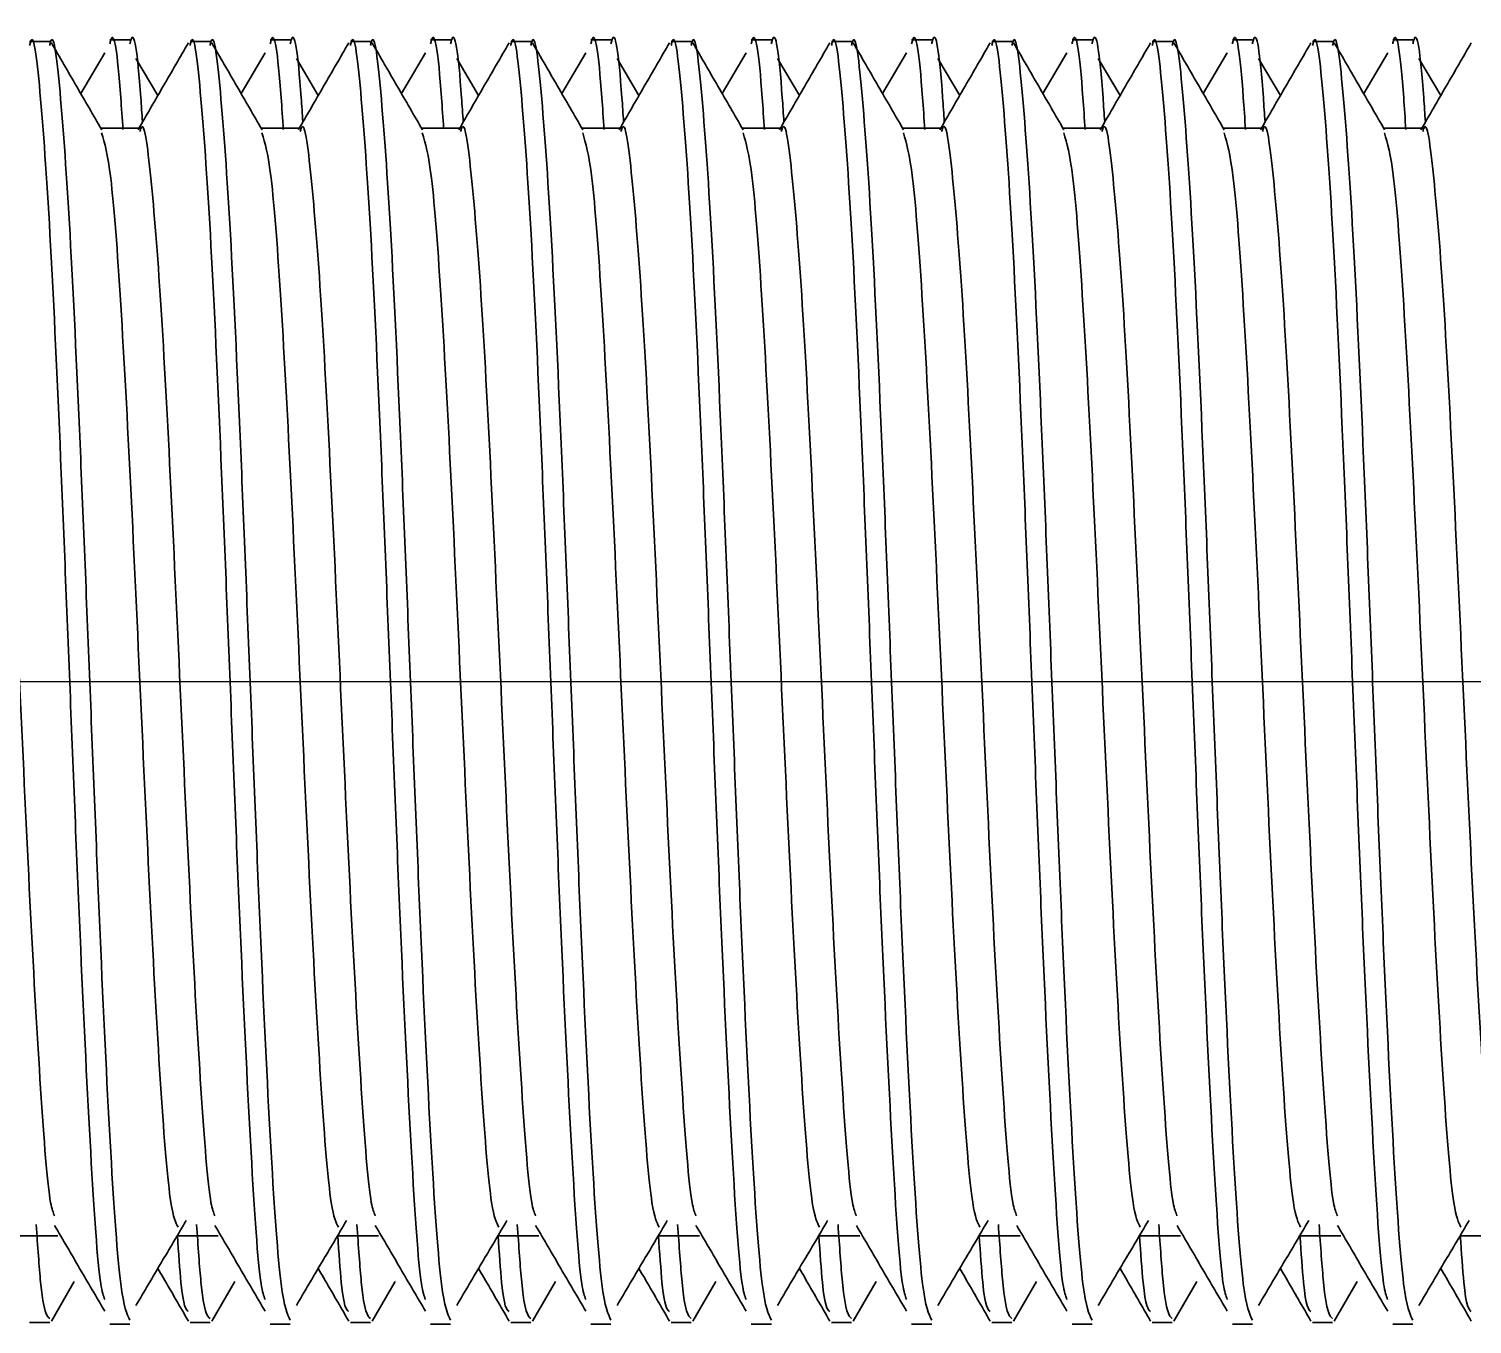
# Model space of a CAD drawing. Header units: millimetres. Extents: x -473 to 6267, y 319 to 3284.
# Drawn here: x 881.562 to 886.062, y 2635.978 to 2640.017 of the extents above; entities that cross this region are included whole.
import ezdxf

# ---------------------------------------------------------------- set-up
doc = ezdxf.new("R2010")
doc.units = ezdxf.units.MM
doc.linetypes.add('CENTERX2', pattern=[20.32, 12.7, -2.54, 2.54, -2.54])
doc.layers.add('3mm', color=7, linetype='Continuous', lineweight=30)
doc.layers.add('中心线层', color=1, linetype='CENTERX2', lineweight=25)

msp = doc.modelspace()

# ---------------------------------------------------------------- linework, layer by layer
at = {"layer": '3mm', "lineweight": 30}
for p, q in [((881.6273, 2639.9781), (881.5648, 2639.9781)), ((881.8773, 2639.9831), (881.8148, 2639.9831)), ((882.1273, 2639.9781), (882.0648, 2639.9781)), ((882.3773, 2639.9831), (882.3148, 2639.9831)), ((882.6273, 2639.9781), (882.5648, 2639.9781)), ((882.8773, 2639.9831), (882.8148, 2639.9831)), ((883.1273, 2639.9781), (883.0648, 2639.9781)), ((883.3773, 2639.9831), (883.3148, 2639.9831)), ((883.6273, 2639.9781), (883.5648, 2639.9781)), ((883.8773, 2639.9831), (883.8148, 2639.9831)), ((884.1273, 2639.9781), (884.0648, 2639.9781)), ((884.3773, 2639.9831), (884.3148, 2639.9831)), ((884.6273, 2639.9781), (884.5648, 2639.9781)), ((884.8773, 2639.9831), (884.8148, 2639.9831)), ((885.1273, 2639.9781), (885.0648, 2639.9781)), ((885.3773, 2639.9831), (885.3148, 2639.9831)), ((885.6273, 2639.9781), (885.5648, 2639.9781)), ((885.8773, 2639.9831), (885.8148, 2639.9831)), ((881.799, 2639.9426), (881.7242, 2639.8151)), ((882.299, 2639.9426), (882.2242, 2639.8151)), ((882.799, 2639.9426), (882.7242, 2639.8151)), ((883.299, 2639.9426), (883.2242, 2639.8151)), ((883.799, 2639.9426), (883.7242, 2639.8151)), ((884.299, 2639.9426), (884.2242, 2639.8151)), ((884.799, 2639.9426), (884.7242, 2639.8151)), ((885.299, 2639.9426), (885.2242, 2639.8151)), ((885.799, 2639.9426), (885.7242, 2639.8151)), ((881.9646, 2639.8092), (881.8963, 2639.9247)), ((882.4646, 2639.8092), (882.3963, 2639.9247)), ((882.9646, 2639.8092), (882.8963, 2639.9247)), ((883.4646, 2639.8092), (883.3963, 2639.9247)), ((883.9646, 2639.8092), (883.8963, 2639.9247)), ((884.4646, 2639.8092), (884.3963, 2639.9247)), ((884.9646, 2639.8092), (884.8963, 2639.9247)), ((885.4646, 2639.8092), (885.3963, 2639.9247)), ((885.9646, 2639.8092), (885.8963, 2639.9247)), ((881.9087, 2639.7074), (881.7866, 2639.7074)), ((882.4087, 2639.7074), (882.2866, 2639.7074)), ((882.9087, 2639.7074), (882.7866, 2639.7074)), ((883.4087, 2639.7074), (883.2866, 2639.7074)), ((883.9087, 2639.7074), (883.7866, 2639.7074)), ((884.4087, 2639.7074), (884.2866, 2639.7074)), ((884.9087, 2639.7074), (884.7866, 2639.7074)), ((885.4087, 2639.7074), (885.2866, 2639.7074)), ((885.9087, 2639.7074), (885.7866, 2639.7074)), ((881.5278, 2636.2537), (881.6528, 2636.2537)), ((882.0278, 2636.2537), (882.1528, 2636.2537)), ((882.5278, 2636.2537), (882.6528, 2636.2537)), ((883.0278, 2636.2537), (883.1528, 2636.2537)), ((883.5278, 2636.2537), (883.6528, 2636.2537)), ((884.0278, 2636.2537), (884.1528, 2636.2537)), ((884.5278, 2636.2537), (884.6528, 2636.2537)), ((885.0278, 2636.2537), (885.1528, 2636.2537)), ((885.5278, 2636.2537), (885.6528, 2636.2537)), ((886.0278, 2636.2537), (886.1528, 2636.2537)), ((881.6324, 2635.9873), (881.704, 2636.1111)), ((882.1324, 2635.9873), (882.204, 2636.1111)), ((882.6324, 2635.9873), (882.704, 2636.1111)), ((883.1324, 2635.9873), (883.204, 2636.1111)), ((883.6324, 2635.9873), (883.704, 2636.1111)), ((884.1324, 2635.9873), (884.204, 2636.1111)), ((884.6324, 2635.9873), (884.704, 2636.1111)), ((885.1324, 2635.9873), (885.204, 2636.1111)), ((885.6324, 2635.9873), (885.704, 2636.1111)), ((881.5648, 2635.9831), (881.6273, 2635.9831)), ((881.8148, 2635.9781), (881.8773, 2635.9781)), ((882.0648, 2635.9831), (882.1273, 2635.9831)), ((882.3148, 2635.9781), (882.3773, 2635.9781)), ((882.5648, 2635.9831), (882.6273, 2635.9831)), ((882.8148, 2635.9781), (882.8773, 2635.9781)), ((883.0648, 2635.9831), (883.1273, 2635.9831)), ((883.3148, 2635.9781), (883.3773, 2635.9781)), ((883.5648, 2635.9831), (883.6273, 2635.9831)), ((883.8148, 2635.9781), (883.8773, 2635.9781)), ((884.0648, 2635.9831), (884.1273, 2635.9831)), ((884.3148, 2635.9781), (884.3773, 2635.9781)), ((884.5648, 2635.9831), (884.6273, 2635.9831)), ((884.8148, 2635.9781), (884.8773, 2635.9781)), ((885.0648, 2635.9831), (885.1273, 2635.9831)), ((885.3148, 2635.9781), (885.3773, 2635.9781)), ((885.5648, 2635.9831), (885.6273, 2635.9831)), ((885.8148, 2635.9781), (885.8773, 2635.9781))]:
    msp.add_line(p, q, dxfattribs=at)
for points, knots in [([(881.8557, 2639.7031), (881.8534, 2639.7373), (881.8407, 2639.9286), (881.8271, 2640.0235), (881.8158, 2639.9746), (881.8148, 2639.9706)], [0, 0, 0, 0, 0.166336, 0.931182, 1, 1, 1, 1]), ([(881.9166, 2639.7263), (881.9149, 2639.7523), (881.9027, 2639.9346), (881.8896, 2640.0234), (881.8783, 2639.9746), (881.8773, 2639.9706)], [0, 0, 0, 0, 0.13261, 0.928398, 1, 1, 1, 1]), ([(882.3557, 2639.7031), (882.3534, 2639.7373), (882.3407, 2639.9286), (882.3271, 2640.0235), (882.3158, 2639.9746), (882.3148, 2639.9706)], [0, 0, 0, 0, 0.166336, 0.931182, 1, 1, 1, 1]), ([(882.4166, 2639.7263), (882.4149, 2639.7523), (882.4027, 2639.9346), (882.3896, 2640.0234), (882.3783, 2639.9746), (882.3773, 2639.9706)], [0, 0, 0, 0, 0.13261, 0.928398, 1, 1, 1, 1]), ([(882.8555, 2639.7062), (882.8533, 2639.7393), (882.8407, 2639.9294), (882.8271, 2640.0235), (882.8158, 2639.9746), (882.8148, 2639.9706)], [0, 0, 0, 0, 0.161954, 0.930821, 1, 1, 1, 1]), ([(882.9166, 2639.7263), (882.9149, 2639.7523), (882.9027, 2639.9346), (882.8896, 2640.0234), (882.8783, 2639.9746), (882.8773, 2639.9706)], [0, 0, 0, 0, 0.13261, 0.928398, 1, 1, 1, 1]), ([(883.3557, 2639.7031), (883.3534, 2639.7373), (883.3407, 2639.9286), (883.3271, 2640.0235), (883.3158, 2639.9746), (883.3148, 2639.9706)], [0, 0, 0, 0, 0.166336, 0.931182, 1, 1, 1, 1]), ([(883.4166, 2639.7263), (883.4149, 2639.7523), (883.4027, 2639.9346), (883.3896, 2640.0234), (883.3783, 2639.9746), (883.3773, 2639.9706)], [0, 0, 0, 0, 0.13261, 0.928398, 1, 1, 1, 1]), ([(883.8557, 2639.7031), (883.8534, 2639.7373), (883.8407, 2639.9286), (883.8271, 2640.0235), (883.8158, 2639.9746), (883.8148, 2639.9706)], [0, 0, 0, 0, 0.166336, 0.931182, 1, 1, 1, 1]), ([(883.9166, 2639.7263), (883.9149, 2639.7523), (883.9027, 2639.9346), (883.8896, 2640.0234), (883.8783, 2639.9746), (883.8773, 2639.9706)], [0, 0, 0, 0, 0.13261, 0.928398, 1, 1, 1, 1]), ([(884.3557, 2639.7031), (884.3534, 2639.7373), (884.3407, 2639.9286), (884.3271, 2640.0235), (884.3158, 2639.9746), (884.3148, 2639.9706)], [0, 0, 0, 0, 0.166336, 0.931182, 1, 1, 1, 1]), ([(884.4166, 2639.7263), (884.4149, 2639.7523), (884.4027, 2639.9346), (884.3896, 2640.0234), (884.3783, 2639.9746), (884.3773, 2639.9706)], [0, 0, 0, 0, 0.13261, 0.928398, 1, 1, 1, 1]), ([(884.8557, 2639.7031), (884.8534, 2639.7373), (884.8407, 2639.9286), (884.8271, 2640.0235), (884.8158, 2639.9746), (884.8148, 2639.9706)], [0, 0, 0, 0, 0.166336, 0.931182, 1, 1, 1, 1]), ([(884.9166, 2639.7263), (884.9149, 2639.7523), (884.9027, 2639.9346), (884.8896, 2640.0234), (884.8783, 2639.9746), (884.8773, 2639.9706)], [0, 0, 0, 0, 0.13261, 0.928398, 1, 1, 1, 1]), ([(885.3557, 2639.7031), (885.3534, 2639.7373), (885.3407, 2639.9286), (885.3271, 2640.0235), (885.3158, 2639.9746), (885.3148, 2639.9706)], [0, 0, 0, 0, 0.166336, 0.931182, 1, 1, 1, 1]), ([(885.4166, 2639.7263), (885.4149, 2639.7523), (885.4027, 2639.9346), (885.3896, 2640.0234), (885.3783, 2639.9746), (885.3773, 2639.9706)], [0, 0, 0, 0, 0.13261, 0.928398, 1, 1, 1, 1]), ([(885.8557, 2639.7031), (885.8534, 2639.7373), (885.8407, 2639.9286), (885.8271, 2640.0235), (885.8158, 2639.9746), (885.8148, 2639.9706)], [0, 0, 0, 0, 0.166336, 0.931182, 1, 1, 1, 1]), ([(885.9166, 2639.7263), (885.9149, 2639.7523), (885.9027, 2639.9346), (885.8896, 2640.0234), (885.8783, 2639.9746), (885.8773, 2639.9706)], [0, 0, 0, 0, 0.13261, 0.928398, 1, 1, 1, 1]), ([(881.7987, 2636.0549), (881.7946, 2636.0665), (881.7801, 2636.1075), (881.7551, 2636.4881), (881.7239, 2637.1224), (881.6926, 2637.9061), (881.6614, 2638.6936), (881.6301, 2639.3819), (881.5989, 2639.8246), (881.5771, 2640.0192), (881.5658, 2639.9697), (881.5648, 2639.9656)], [0, 0, 0, 0, 0.052725, 0.186333, 0.31994, 0.453548, 0.587156, 0.720763, 0.854371, 0.987979, 1, 1, 1, 1]), ([(881.8773, 2635.9906), (881.8678, 2636.0103), (881.8479, 2636.0516), (881.8176, 2636.4808), (881.7864, 2637.1243), (881.7551, 2637.9056), (881.7239, 2638.6937), (881.6926, 2639.3818), (881.6614, 2639.8246), (881.6396, 2640.0192), (881.6283, 2639.9697), (881.6273, 2639.9656)], [0, 0, 0, 0, 0.113753, 0.238753, 0.363753, 0.488753, 0.613753, 0.738753, 0.863753, 0.988753, 1, 1, 1, 1]), ([(881.7894, 2639.7025), (881.7632, 2639.7477), (881.7109, 2639.8382), (881.6585, 2639.9286), (881.6324, 2639.9738)], [0, 0, 0, 0, 0.4999345, 1, 1, 1, 1]), ([(882.0598, 2639.9738), (882.0337, 2639.9285), (881.9813, 2639.8381), (881.9289, 2639.7476), (881.9028, 2639.7024)], [0, 0, 0, 0, 0.500068, 1, 1, 1, 1]), ([(882.2987, 2636.0549), (882.2946, 2636.0665), (882.2801, 2636.1075), (882.2551, 2636.4881), (882.2239, 2637.1224), (882.1926, 2637.9061), (882.1614, 2638.6936), (882.1301, 2639.3819), (882.0989, 2639.8246), (882.0771, 2640.0192), (882.0658, 2639.9697), (882.0648, 2639.9656)], [0, 0, 0, 0, 0.052725, 0.186333, 0.31994, 0.453548, 0.587156, 0.720763, 0.854371, 0.987979, 1, 1, 1, 1]), ([(882.3773, 2635.9906), (882.3678, 2636.0103), (882.3479, 2636.0516), (882.3176, 2636.4808), (882.2864, 2637.1243), (882.2551, 2637.9056), (882.2239, 2638.6937), (882.1926, 2639.3818), (882.1614, 2639.8246), (882.1396, 2640.0192), (882.1283, 2639.9697), (882.1273, 2639.9656)], [0, 0, 0, 0, 0.113753, 0.238753, 0.363753, 0.488753, 0.613753, 0.738753, 0.863753, 0.988753, 1, 1, 1, 1]), ([(882.2894, 2639.7025), (882.2632, 2639.7477), (882.2109, 2639.8382), (882.1585, 2639.9286), (882.1324, 2639.9738)], [0, 0, 0, 0, 0.499935, 1, 1, 1, 1]), ([(882.5598, 2639.9738), (882.5337, 2639.9285), (882.4813, 2639.8381), (882.4289, 2639.7476), (882.4028, 2639.7024)], [0, 0, 0, 0, 0.500068, 1, 1, 1, 1]), ([(882.7987, 2636.0549), (882.7946, 2636.0665), (882.7801, 2636.1075), (882.7551, 2636.4881), (882.7239, 2637.1224), (882.6926, 2637.9061), (882.6614, 2638.6936), (882.6301, 2639.3819), (882.5989, 2639.8246), (882.5771, 2640.0192), (882.5658, 2639.9697), (882.5648, 2639.9656)], [0, 0, 0, 0, 0.052725, 0.186333, 0.31994, 0.453548, 0.587156, 0.720763, 0.854371, 0.987979, 1, 1, 1, 1]), ([(882.8773, 2635.9906), (882.8678, 2636.0103), (882.8479, 2636.0516), (882.8176, 2636.4808), (882.7864, 2637.1243), (882.7551, 2637.9056), (882.7239, 2638.6937), (882.6926, 2639.3818), (882.6614, 2639.8246), (882.6396, 2640.0192), (882.6283, 2639.9697), (882.6273, 2639.9656)], [0, 0, 0, 0, 0.113753, 0.238753, 0.363753, 0.488753, 0.613753, 0.738753, 0.863753, 0.988753, 1, 1, 1, 1]), ([(882.7894, 2639.7025), (882.7632, 2639.7477), (882.7109, 2639.8382), (882.6585, 2639.9286), (882.6324, 2639.9738)], [0, 0, 0, 0, 0.499935, 1, 1, 1, 1]), ([(883.0598, 2639.9738), (883.0337, 2639.9285), (882.9813, 2639.8381), (882.9289, 2639.7476), (882.9028, 2639.7024)], [0, 0, 0, 0, 0.500068, 1, 1, 1, 1]), ([(883.2987, 2636.0549), (883.2946, 2636.0665), (883.2801, 2636.1075), (883.2551, 2636.4881), (883.2239, 2637.1224), (883.1926, 2637.9061), (883.1614, 2638.6936), (883.1301, 2639.3819), (883.0989, 2639.8246), (883.0771, 2640.0192), (883.0658, 2639.9697), (883.0648, 2639.9656)], [0, 0, 0, 0, 0.052725, 0.186333, 0.31994, 0.453548, 0.587156, 0.720763, 0.854371, 0.987979, 1, 1, 1, 1]), ([(883.3773, 2635.9906), (883.3678, 2636.0103), (883.3479, 2636.0516), (883.3176, 2636.4808), (883.2864, 2637.1243), (883.2551, 2637.9056), (883.2239, 2638.6937), (883.1926, 2639.3818), (883.1614, 2639.8246), (883.1396, 2640.0192), (883.1283, 2639.9697), (883.1273, 2639.9656)], [0, 0, 0, 0, 0.113753, 0.238753, 0.363753, 0.488753, 0.613753, 0.738753, 0.863753, 0.988753, 1, 1, 1, 1]), ([(883.2894, 2639.7025), (883.2632, 2639.7477), (883.2109, 2639.8382), (883.1585, 2639.9286), (883.1324, 2639.9738)], [0, 0, 0, 0, 0.499935, 1, 1, 1, 1]), ([(883.5598, 2639.9738), (883.5337, 2639.9285), (883.4813, 2639.8381), (883.4289, 2639.7476), (883.4028, 2639.7024)], [0, 0, 0, 0, 0.500068, 1, 1, 1, 1]), ([(883.7987, 2636.0549), (883.7946, 2636.0665), (883.7801, 2636.1075), (883.7551, 2636.4881), (883.7239, 2637.1224), (883.6926, 2637.9061), (883.6614, 2638.6936), (883.6301, 2639.3819), (883.5989, 2639.8246), (883.5771, 2640.0192), (883.5658, 2639.9697), (883.5648, 2639.9656)], [0, 0, 0, 0, 0.052725, 0.186333, 0.31994, 0.453548, 0.587156, 0.720763, 0.854371, 0.987979, 1, 1, 1, 1]), ([(883.8773, 2635.9906), (883.8678, 2636.0103), (883.8479, 2636.0516), (883.8176, 2636.4808), (883.7864, 2637.1243), (883.7551, 2637.9056), (883.7239, 2638.6937), (883.6926, 2639.3818), (883.6614, 2639.8246), (883.6396, 2640.0192), (883.6283, 2639.9697), (883.6273, 2639.9656)], [0, 0, 0, 0, 0.113753, 0.238753, 0.363753, 0.488753, 0.613753, 0.738753, 0.863753, 0.988753, 1, 1, 1, 1]), ([(883.7894, 2639.7025), (883.7632, 2639.7477), (883.7109, 2639.8382), (883.6585, 2639.9286), (883.6324, 2639.9738)], [0, 0, 0, 0, 0.4999345, 1, 1, 1, 1]), ([(884.0598, 2639.9738), (884.0337, 2639.9285), (883.9813, 2639.8381), (883.9289, 2639.7476), (883.9028, 2639.7024)], [0, 0, 0, 0, 0.500068, 1, 1, 1, 1]), ([(884.2987, 2636.0549), (884.2946, 2636.0665), (884.2801, 2636.1075), (884.2551, 2636.4881), (884.2239, 2637.1224), (884.1926, 2637.9061), (884.1614, 2638.6936), (884.1301, 2639.3819), (884.0989, 2639.8246), (884.0771, 2640.0192), (884.0658, 2639.9697), (884.0648, 2639.9656)], [0, 0, 0, 0, 0.052725, 0.186333, 0.31994, 0.453548, 0.587156, 0.720763, 0.854371, 0.987979, 1, 1, 1, 1]), ([(884.3773, 2635.9906), (884.3678, 2636.0103), (884.3479, 2636.0516), (884.3176, 2636.4808), (884.2864, 2637.1243), (884.2551, 2637.9056), (884.2239, 2638.6937), (884.1926, 2639.3818), (884.1614, 2639.8246), (884.1396, 2640.0192), (884.1283, 2639.9697), (884.1273, 2639.9656)], [0, 0, 0, 0, 0.113753, 0.238753, 0.363753, 0.488753, 0.613753, 0.738753, 0.863753, 0.988753, 1, 1, 1, 1]), ([(884.2894, 2639.7025), (884.2632, 2639.7477), (884.2109, 2639.8382), (884.1585, 2639.9286), (884.1324, 2639.9738)], [0, 0, 0, 0, 0.4999345, 1, 1, 1, 1]), ([(884.5598, 2639.9738), (884.5337, 2639.9285), (884.4813, 2639.8381), (884.4289, 2639.7476), (884.4028, 2639.7024)], [0, 0, 0, 0, 0.500068, 1, 1, 1, 1]), ([(884.7987, 2636.0549), (884.7946, 2636.0665), (884.7801, 2636.1075), (884.7551, 2636.4881), (884.7239, 2637.1224), (884.6926, 2637.9061), (884.6614, 2638.6936), (884.6301, 2639.3819), (884.5989, 2639.8246), (884.5771, 2640.0192), (884.5658, 2639.9697), (884.5648, 2639.9656)], [0, 0, 0, 0, 0.052725, 0.186333, 0.31994, 0.453548, 0.587156, 0.720763, 0.854371, 0.987979, 1, 1, 1, 1]), ([(884.8773, 2635.9906), (884.8678, 2636.0103), (884.8479, 2636.0516), (884.8176, 2636.4808), (884.7864, 2637.1243), (884.7551, 2637.9056), (884.7239, 2638.6937), (884.6926, 2639.3818), (884.6614, 2639.8246), (884.6396, 2640.0192), (884.6283, 2639.9697), (884.6273, 2639.9656)], [0, 0, 0, 0, 0.113753, 0.238753, 0.363753, 0.488753, 0.613753, 0.738753, 0.863753, 0.988753, 1, 1, 1, 1]), ([(884.7894, 2639.7025), (884.7632, 2639.7477), (884.7109, 2639.8382), (884.6585, 2639.9286), (884.6324, 2639.9738)], [0, 0, 0, 0, 0.499935, 1, 1, 1, 1]), ([(885.0598, 2639.9738), (885.0337, 2639.9285), (884.9813, 2639.8381), (884.9289, 2639.7476), (884.9028, 2639.7024)], [0, 0, 0, 0, 0.500068, 1, 1, 1, 1]), ([(885.2987, 2636.0549), (885.2946, 2636.0665), (885.2801, 2636.1075), (885.2551, 2636.4881), (885.2239, 2637.1224), (885.1926, 2637.9061), (885.1614, 2638.6936), (885.1301, 2639.3819), (885.0989, 2639.8246), (885.0771, 2640.0192), (885.0658, 2639.9697), (885.0648, 2639.9656)], [0, 0, 0, 0, 0.052725, 0.186333, 0.31994, 0.453548, 0.587156, 0.720763, 0.854371, 0.987979, 1, 1, 1, 1]), ([(885.3773, 2635.9906), (885.3678, 2636.0103), (885.3479, 2636.0516), (885.3176, 2636.4808), (885.2864, 2637.1243), (885.2551, 2637.9056), (885.2239, 2638.6937), (885.1926, 2639.3818), (885.1614, 2639.8246), (885.1396, 2640.0192), (885.1283, 2639.9697), (885.1273, 2639.9656)], [0, 0, 0, 0, 0.113753, 0.238753, 0.363753, 0.488753, 0.613753, 0.738753, 0.863753, 0.988753, 1, 1, 1, 1]), ([(885.2894, 2639.7025), (885.2632, 2639.7477), (885.2109, 2639.8382), (885.1585, 2639.9286), (885.1324, 2639.9738)], [0, 0, 0, 0, 0.499935, 1, 1, 1, 1]), ([(885.5598, 2639.9738), (885.5337, 2639.9285), (885.4813, 2639.8381), (885.4289, 2639.7476), (885.4028, 2639.7024)], [0, 0, 0, 0, 0.500068, 1, 1, 1, 1]), ([(885.7987, 2636.0549), (885.7946, 2636.0665), (885.7801, 2636.1075), (885.7551, 2636.4881), (885.7239, 2637.1224), (885.6926, 2637.9061), (885.6614, 2638.6936), (885.6301, 2639.3819), (885.5989, 2639.8246), (885.5771, 2640.0192), (885.5658, 2639.9697), (885.5648, 2639.9656)], [0, 0, 0, 0, 0.052725, 0.186333, 0.31994, 0.453548, 0.587156, 0.720763, 0.854371, 0.987979, 1, 1, 1, 1]), ([(885.8773, 2635.9906), (885.8678, 2636.0103), (885.8479, 2636.0516), (885.8176, 2636.4808), (885.7864, 2637.1243), (885.7551, 2637.9056), (885.7239, 2638.6937), (885.6926, 2639.3818), (885.6614, 2639.8246), (885.6396, 2640.0192), (885.6283, 2639.9697), (885.6273, 2639.9656)], [0, 0, 0, 0, 0.113753, 0.238753, 0.363753, 0.488753, 0.613753, 0.738753, 0.863753, 0.988753, 1, 1, 1, 1]), ([(885.7894, 2639.7025), (885.7632, 2639.7477), (885.7109, 2639.8382), (885.6585, 2639.9286), (885.6324, 2639.9738)], [0, 0, 0, 0, 0.499935, 1, 1, 1, 1]), ([(886.0598, 2639.9738), (886.0337, 2639.9285), (885.9813, 2639.8381), (885.9289, 2639.7476), (885.9028, 2639.7024)], [0, 0, 0, 0, 0.500068, 1, 1, 1, 1]), ([(881.6421, 2636.3163), (881.6381, 2636.3262), (881.6237, 2636.3616), (881.5989, 2636.6899), (881.5676, 2637.2381), (881.5364, 2637.9159), (881.5051, 2638.5968), (881.4739, 2639.1919), (881.4426, 2639.5747), (881.4209, 2639.743), (881.4095, 2639.7002), (881.4086, 2639.6967)], [0, 0, 0, 0, 0.051345, 0.185166, 0.318988, 0.452809, 0.586631, 0.720452, 0.854274, 0.988095, 1, 1, 1, 1]), ([(882.1421, 2636.3163), (882.1381, 2636.3262), (882.1237, 2636.3616), (882.0989, 2636.6899), (882.0676, 2637.2381), (882.0364, 2637.9159), (882.0051, 2638.5968), (881.9739, 2639.1919), (881.9426, 2639.5747), (881.9209, 2639.743), (881.9095, 2639.7002), (881.9086, 2639.6967)], [0, 0, 0, 0, 0.051345, 0.185166, 0.318988, 0.452809, 0.586631, 0.720452, 0.854274, 0.988095, 1, 1, 1, 1]), ([(882.6421, 2636.3163), (882.6381, 2636.3262), (882.6237, 2636.3616), (882.5989, 2636.6899), (882.5676, 2637.2381), (882.5364, 2637.9159), (882.5051, 2638.5968), (882.4739, 2639.1919), (882.4426, 2639.5747), (882.4209, 2639.743), (882.4095, 2639.7002), (882.4086, 2639.6967)], [0, 0, 0, 0, 0.051345, 0.185166, 0.318988, 0.452809, 0.586631, 0.720452, 0.854274, 0.988095, 1, 1, 1, 1]), ([(883.1421, 2636.3163), (883.1381, 2636.3262), (883.1237, 2636.3616), (883.0989, 2636.6899), (883.0676, 2637.2381), (883.0364, 2637.9159), (883.0051, 2638.5968), (882.9739, 2639.1919), (882.9426, 2639.5747), (882.9209, 2639.743), (882.9095, 2639.7002), (882.9086, 2639.6967)], [0, 0, 0, 0, 0.051345, 0.185166, 0.318988, 0.452809, 0.586631, 0.720452, 0.854274, 0.988095, 1, 1, 1, 1]), ([(883.6421, 2636.3163), (883.6381, 2636.3262), (883.6237, 2636.3616), (883.5989, 2636.6899), (883.5676, 2637.2381), (883.5364, 2637.9159), (883.5051, 2638.5968), (883.4739, 2639.1919), (883.4426, 2639.5747), (883.4209, 2639.743), (883.4095, 2639.7002), (883.4086, 2639.6967)], [0, 0, 0, 0, 0.051345, 0.185166, 0.318988, 0.452809, 0.586631, 0.720452, 0.854274, 0.988095, 1, 1, 1, 1]), ([(884.1421, 2636.3163), (884.1381, 2636.3262), (884.1237, 2636.3616), (884.0989, 2636.6899), (884.0676, 2637.2381), (884.0364, 2637.9159), (884.0051, 2638.5968), (883.9739, 2639.1919), (883.9426, 2639.5747), (883.9209, 2639.743), (883.9095, 2639.7002), (883.9086, 2639.6967)], [0, 0, 0, 0, 0.051345, 0.185166, 0.318988, 0.452809, 0.586631, 0.720452, 0.854274, 0.988095, 1, 1, 1, 1]), ([(884.6421, 2636.3163), (884.6381, 2636.3262), (884.6237, 2636.3616), (884.5989, 2636.6899), (884.5676, 2637.2381), (884.5364, 2637.9159), (884.5051, 2638.5968), (884.4739, 2639.1919), (884.4426, 2639.5747), (884.4209, 2639.743), (884.4095, 2639.7002), (884.4086, 2639.6967)], [0, 0, 0, 0, 0.051345, 0.185166, 0.318988, 0.452809, 0.586631, 0.720452, 0.854274, 0.988095, 1, 1, 1, 1]), ([(885.1421, 2636.3163), (885.1381, 2636.3262), (885.1237, 2636.3616), (885.0989, 2636.6899), (885.0676, 2637.2381), (885.0364, 2637.9159), (885.0051, 2638.5968), (884.9739, 2639.1919), (884.9426, 2639.5747), (884.9209, 2639.743), (884.9095, 2639.7002), (884.9086, 2639.6967)], [0, 0, 0, 0, 0.051345, 0.185166, 0.318988, 0.452809, 0.586631, 0.720452, 0.854274, 0.988095, 1, 1, 1, 1]), ([(885.6421, 2636.3163), (885.6381, 2636.3262), (885.6237, 2636.3616), (885.5989, 2636.6899), (885.5676, 2637.2381), (885.5364, 2637.9159), (885.5051, 2638.5968), (885.4739, 2639.1919), (885.4426, 2639.5747), (885.4209, 2639.743), (885.4095, 2639.7002), (885.4086, 2639.6967)], [0, 0, 0, 0, 0.051345, 0.185166, 0.318988, 0.452809, 0.586631, 0.720452, 0.854274, 0.988095, 1, 1, 1, 1]), ([(886.1421, 2636.3163), (886.1381, 2636.3262), (886.1237, 2636.3616), (886.0989, 2636.6899), (886.0676, 2637.2381), (886.0364, 2637.9159), (886.0051, 2638.5968), (885.9739, 2639.1919), (885.9426, 2639.5747), (885.9209, 2639.743), (885.9095, 2639.7002), (885.9086, 2639.6967)], [0, 0, 0, 0, 0.051345, 0.185166, 0.318988, 0.452809, 0.586631, 0.720452, 0.854274, 0.988095, 1, 1, 1, 1]), ([(882.0276, 2636.2801), (882.0201, 2636.2949), (882.0022, 2636.3305), (881.9739, 2636.6852), (881.9426, 2637.2395), (881.9114, 2637.9149), (881.8801, 2638.5991), (881.8489, 2639.1833), (881.8185, 2639.5944), (881.7986, 2639.661), (881.7891, 2639.6928)], [0, 0, 0, 0, 0.094317, 0.22534, 0.356364, 0.487388, 0.618411, 0.749435, 0.880458, 1, 1, 1, 1]), ([(882.5276, 2636.2801), (882.5201, 2636.2949), (882.5022, 2636.3305), (882.4739, 2636.6852), (882.4426, 2637.2395), (882.4114, 2637.9149), (882.3801, 2638.5991), (882.3489, 2639.1833), (882.3185, 2639.5944), (882.2986, 2639.661), (882.2891, 2639.6928)], [0, 0, 0, 0, 0.094317, 0.22534, 0.356364, 0.487388, 0.618411, 0.749435, 0.880458, 1, 1, 1, 1]), ([(883.0276, 2636.2801), (883.0201, 2636.2949), (883.0022, 2636.3305), (882.9739, 2636.6852), (882.9426, 2637.2395), (882.9114, 2637.9149), (882.8801, 2638.5991), (882.8489, 2639.1833), (882.8185, 2639.5944), (882.7986, 2639.661), (882.7891, 2639.6928)], [0, 0, 0, 0, 0.094317, 0.22534, 0.356364, 0.487388, 0.618411, 0.749435, 0.880458, 1, 1, 1, 1]), ([(883.5276, 2636.2801), (883.5201, 2636.2949), (883.5022, 2636.3305), (883.4739, 2636.6852), (883.4426, 2637.2395), (883.4114, 2637.9149), (883.3801, 2638.5991), (883.3489, 2639.1833), (883.3185, 2639.5944), (883.2986, 2639.661), (883.2891, 2639.6928)], [0, 0, 0, 0, 0.094317, 0.22534, 0.356364, 0.487388, 0.618411, 0.749435, 0.880458, 1, 1, 1, 1]), ([(884.0276, 2636.2801), (884.0201, 2636.2949), (884.0022, 2636.3305), (883.9739, 2636.6852), (883.9426, 2637.2395), (883.9114, 2637.9149), (883.8801, 2638.5991), (883.8489, 2639.1833), (883.8185, 2639.5944), (883.7986, 2639.661), (883.7891, 2639.6928)], [0, 0, 0, 0, 0.094317, 0.22534, 0.356364, 0.487388, 0.618411, 0.749435, 0.880458, 1, 1, 1, 1]), ([(884.5276, 2636.2801), (884.5201, 2636.2949), (884.5022, 2636.3305), (884.4739, 2636.6852), (884.4426, 2637.2395), (884.4114, 2637.9149), (884.3801, 2638.5991), (884.3489, 2639.1833), (884.3185, 2639.5944), (884.2986, 2639.661), (884.2891, 2639.6928)], [0, 0, 0, 0, 0.094317, 0.22534, 0.356364, 0.487388, 0.618411, 0.749435, 0.880458, 1, 1, 1, 1]), ([(885.0276, 2636.2801), (885.0201, 2636.2949), (885.0022, 2636.3305), (884.9739, 2636.6852), (884.9426, 2637.2395), (884.9114, 2637.9149), (884.8801, 2638.5991), (884.8489, 2639.1833), (884.8185, 2639.5944), (884.7986, 2639.661), (884.7891, 2639.6928)], [0, 0, 0, 0, 0.094317, 0.22534, 0.356364, 0.487388, 0.618411, 0.749435, 0.880458, 1, 1, 1, 1]), ([(885.5276, 2636.2801), (885.5201, 2636.2949), (885.5022, 2636.3305), (885.4739, 2636.6852), (885.4426, 2637.2395), (885.4114, 2637.9149), (885.3801, 2638.5991), (885.3489, 2639.1833), (885.3185, 2639.5944), (885.2986, 2639.661), (885.2891, 2639.6928)], [0, 0, 0, 0, 0.094317, 0.22534, 0.356364, 0.487388, 0.618411, 0.749435, 0.880458, 1, 1, 1, 1]), ([(886.0276, 2636.2801), (886.0201, 2636.2949), (886.0022, 2636.3305), (885.9739, 2636.6852), (885.9426, 2637.2395), (885.9114, 2637.9149), (885.8801, 2638.5991), (885.8489, 2639.1833), (885.8185, 2639.5944), (885.7986, 2639.661), (885.7891, 2639.6928)], [0, 0, 0, 0, 0.094317, 0.22534, 0.356364, 0.487388, 0.618411, 0.749435, 0.880458, 1, 1, 1, 1]), ([(881.6273, 2635.9956), (881.6178, 2636.0042), (881.6038, 2636.017), (881.5898, 2636.2219), (881.5852, 2636.2883)], [0, 0, 0, 0, 0.67575, 1, 1, 1, 1]), ([(881.6424, 2636.2854), (881.6685, 2636.2409), (881.7207, 2636.1521), (881.7729, 2636.0631), (881.799, 2636.0186)], [0, 0, 0, 0, 0.499986, 1, 1, 1, 1]), ([(881.8963, 2636.0365), (881.9224, 2636.0806), (881.9746, 2636.1689), (882.0268, 2636.257), (882.0529, 2636.301)], [0, 0, 0, 0, 0.500012, 1, 1, 1, 1]), ([(882.1273, 2635.9956), (882.1178, 2636.0042), (882.1038, 2636.017), (882.0898, 2636.2219), (882.0852, 2636.2883)], [0, 0, 0, 0, 0.67575, 1, 1, 1, 1]), ([(882.1424, 2636.2854), (882.1685, 2636.2409), (882.2207, 2636.1521), (882.2729, 2636.0631), (882.299, 2636.0186)], [0, 0, 0, 0, 0.499986, 1, 1, 1, 1]), ([(882.3963, 2636.0365), (882.4224, 2636.0806), (882.4746, 2636.1689), (882.5268, 2636.257), (882.5529, 2636.301)], [0, 0, 0, 0, 0.500012, 1, 1, 1, 1]), ([(882.6273, 2635.9956), (882.6178, 2636.0042), (882.6038, 2636.017), (882.5898, 2636.2219), (882.5852, 2636.2883)], [0, 0, 0, 0, 0.67575, 1, 1, 1, 1]), ([(882.6424, 2636.2854), (882.6685, 2636.2409), (882.7207, 2636.1521), (882.7729, 2636.0631), (882.799, 2636.0186)], [0, 0, 0, 0, 0.499986, 1, 1, 1, 1]), ([(882.8963, 2636.0365), (882.9224, 2636.0806), (882.9746, 2636.1689), (883.0268, 2636.257), (883.0529, 2636.301)], [0, 0, 0, 0, 0.500012, 1, 1, 1, 1]), ([(883.1273, 2635.9956), (883.1178, 2636.0042), (883.1038, 2636.017), (883.0898, 2636.2219), (883.0852, 2636.2883)], [0, 0, 0, 0, 0.67575, 1, 1, 1, 1]), ([(883.1424, 2636.2854), (883.1685, 2636.2409), (883.2207, 2636.1521), (883.2729, 2636.0631), (883.299, 2636.0186)], [0, 0, 0, 0, 0.499986, 1, 1, 1, 1]), ([(883.3963, 2636.0365), (883.4224, 2636.0806), (883.4746, 2636.1689), (883.5268, 2636.257), (883.5529, 2636.301)], [0, 0, 0, 0, 0.500012, 1, 1, 1, 1]), ([(883.6273, 2635.9956), (883.6178, 2636.0042), (883.6038, 2636.017), (883.5898, 2636.2219), (883.5852, 2636.2883)], [0, 0, 0, 0, 0.67575, 1, 1, 1, 1]), ([(883.6424, 2636.2854), (883.6685, 2636.2409), (883.7207, 2636.1521), (883.7729, 2636.0631), (883.799, 2636.0186)], [0, 0, 0, 0, 0.499986, 1, 1, 1, 1]), ([(883.8963, 2636.0365), (883.9224, 2636.0806), (883.9746, 2636.1689), (884.0268, 2636.257), (884.0529, 2636.301)], [0, 0, 0, 0, 0.5000118, 1, 1, 1, 1]), ([(884.1273, 2635.9956), (884.1178, 2636.0042), (884.1038, 2636.017), (884.0898, 2636.2219), (884.0852, 2636.2883)], [0, 0, 0, 0, 0.67575, 1, 1, 1, 1]), ([(884.1424, 2636.2854), (884.1685, 2636.2409), (884.2207, 2636.1521), (884.2729, 2636.0631), (884.299, 2636.0186)], [0, 0, 0, 0, 0.499986, 1, 1, 1, 1]), ([(884.3963, 2636.0365), (884.4224, 2636.0806), (884.4746, 2636.1689), (884.5268, 2636.257), (884.5529, 2636.301)], [0, 0, 0, 0, 0.5000118, 1, 1, 1, 1]), ([(884.6273, 2635.9956), (884.6178, 2636.0042), (884.6038, 2636.017), (884.5898, 2636.2219), (884.5852, 2636.2883)], [0, 0, 0, 0, 0.67575, 1, 1, 1, 1]), ([(884.6424, 2636.2854), (884.6685, 2636.2409), (884.7207, 2636.1521), (884.7729, 2636.0631), (884.799, 2636.0186)], [0, 0, 0, 0, 0.499986, 1, 1, 1, 1]), ([(884.8963, 2636.0365), (884.9224, 2636.0806), (884.9746, 2636.1689), (885.0268, 2636.257), (885.0529, 2636.301)], [0, 0, 0, 0, 0.500012, 1, 1, 1, 1]), ([(885.1273, 2635.9956), (885.1178, 2636.0042), (885.1038, 2636.017), (885.0898, 2636.2219), (885.0852, 2636.2883)], [0, 0, 0, 0, 0.67575, 1, 1, 1, 1]), ([(885.1424, 2636.2854), (885.1685, 2636.2409), (885.2207, 2636.1521), (885.2729, 2636.0631), (885.299, 2636.0186)], [0, 0, 0, 0, 0.499986, 1, 1, 1, 1]), ([(885.3963, 2636.0365), (885.4224, 2636.0806), (885.4746, 2636.1689), (885.5268, 2636.257), (885.5529, 2636.301)], [0, 0, 0, 0, 0.500012, 1, 1, 1, 1]), ([(885.6273, 2635.9956), (885.6178, 2636.0042), (885.6038, 2636.017), (885.5898, 2636.2219), (885.5852, 2636.2883)], [0, 0, 0, 0, 0.67575, 1, 1, 1, 1]), ([(885.6424, 2636.2854), (885.6685, 2636.2409), (885.7207, 2636.1521), (885.7729, 2636.0631), (885.799, 2636.0186)], [0, 0, 0, 0, 0.499986, 1, 1, 1, 1]), ([(885.8963, 2636.0365), (885.9224, 2636.0806), (885.9746, 2636.1689), (886.0268, 2636.257), (886.0529, 2636.301)], [0, 0, 0, 0, 0.500012, 1, 1, 1, 1]), ([(882.0594, 2636.0171), (882.0517, 2636.0242), (882.0404, 2636.0345), (882.029, 2636.2006), (882.0253, 2636.2545)], [0, 0, 0, 0, 0.67545, 1, 1, 1, 1]), ([(882.5594, 2636.0171), (882.5517, 2636.0242), (882.5404, 2636.0345), (882.529, 2636.2006), (882.5253, 2636.2545)], [0, 0, 0, 0, 0.6754502, 1, 1, 1, 1]), ([(883.0594, 2636.0171), (883.0517, 2636.0242), (883.0404, 2636.0345), (883.029, 2636.2006), (883.0253, 2636.2545)], [0, 0, 0, 0, 0.67545, 1, 1, 1, 1]), ([(883.5594, 2636.0171), (883.5517, 2636.0242), (883.5404, 2636.0345), (883.529, 2636.2006), (883.5253, 2636.2545)], [0, 0, 0, 0, 0.67545, 1, 1, 1, 1]), ([(884.0594, 2636.0171), (884.0517, 2636.0242), (884.0404, 2636.0345), (884.029, 2636.2006), (884.0253, 2636.2545)], [0, 0, 0, 0, 0.67545, 1, 1, 1, 1]), ([(884.5594, 2636.0171), (884.5517, 2636.0242), (884.5404, 2636.0345), (884.529, 2636.2006), (884.5253, 2636.2545)], [0, 0, 0, 0, 0.67545, 1, 1, 1, 1]), ([(885.0594, 2636.0171), (885.0517, 2636.0242), (885.0404, 2636.0345), (885.029, 2636.2006), (885.0253, 2636.2545)], [0, 0, 0, 0, 0.67545, 1, 1, 1, 1]), ([(885.5594, 2636.0171), (885.5517, 2636.0242), (885.5404, 2636.0345), (885.529, 2636.2006), (885.5253, 2636.2545)], [0, 0, 0, 0, 0.67545, 1, 1, 1, 1]), ([(886.0594, 2636.0171), (886.0517, 2636.0242), (886.0404, 2636.0345), (886.029, 2636.2006), (886.0253, 2636.2545)], [0, 0, 0, 0, 0.6754502, 1, 1, 1, 1]), ([(881.9646, 2636.152), (881.9702, 2636.1423), (882.0019, 2636.0875), (882.0337, 2636.0326), (882.0598, 2635.9874)], [0, 0, 0, 0, 0.1754, 1, 1, 1, 1]), ([(882.4646, 2636.152), (882.4702, 2636.1423), (882.5019, 2636.0875), (882.5337, 2636.0326), (882.5598, 2635.9874)], [0, 0, 0, 0, 0.1754, 1, 1, 1, 1]), ([(882.9646, 2636.152), (882.9702, 2636.1423), (883.0019, 2636.0875), (883.0337, 2636.0326), (883.0598, 2635.9874)], [0, 0, 0, 0, 0.1754, 1, 1, 1, 1]), ([(883.4646, 2636.152), (883.4702, 2636.1423), (883.5019, 2636.0875), (883.5337, 2636.0326), (883.5598, 2635.9874)], [0, 0, 0, 0, 0.1754, 1, 1, 1, 1]), ([(883.9646, 2636.152), (883.9702, 2636.1423), (884.0019, 2636.0875), (884.0337, 2636.0326), (884.0598, 2635.9874)], [0, 0, 0, 0, 0.1754, 1, 1, 1, 1]), ([(884.4646, 2636.152), (884.4702, 2636.1423), (884.5019, 2636.0875), (884.5337, 2636.0326), (884.5598, 2635.9874)], [0, 0, 0, 0, 0.1754, 1, 1, 1, 1]), ([(884.9646, 2636.152), (884.9702, 2636.1423), (885.0019, 2636.0875), (885.0337, 2636.0326), (885.0598, 2635.9874)], [0, 0, 0, 0, 0.1754, 1, 1, 1, 1]), ([(885.4646, 2636.152), (885.4702, 2636.1423), (885.5019, 2636.0875), (885.5337, 2636.0326), (885.5598, 2635.9874)], [0, 0, 0, 0, 0.1753996, 1, 1, 1, 1]), ([(885.9646, 2636.152), (885.9702, 2636.1423), (886.0019, 2636.0875), (886.0337, 2636.0326), (886.0598, 2635.9874)], [0, 0, 0, 0, 0.1754, 1, 1, 1, 1])]:
    msp.add_open_spline(points, degree=3, knots=knots, dxfattribs=at)
at = {"layer": '中心线层'}
msp.add_line((909.2422, 2637.9806), (418.672, 2637.9806), dxfattribs=at)

doc.saveas('drawing.dxf')
